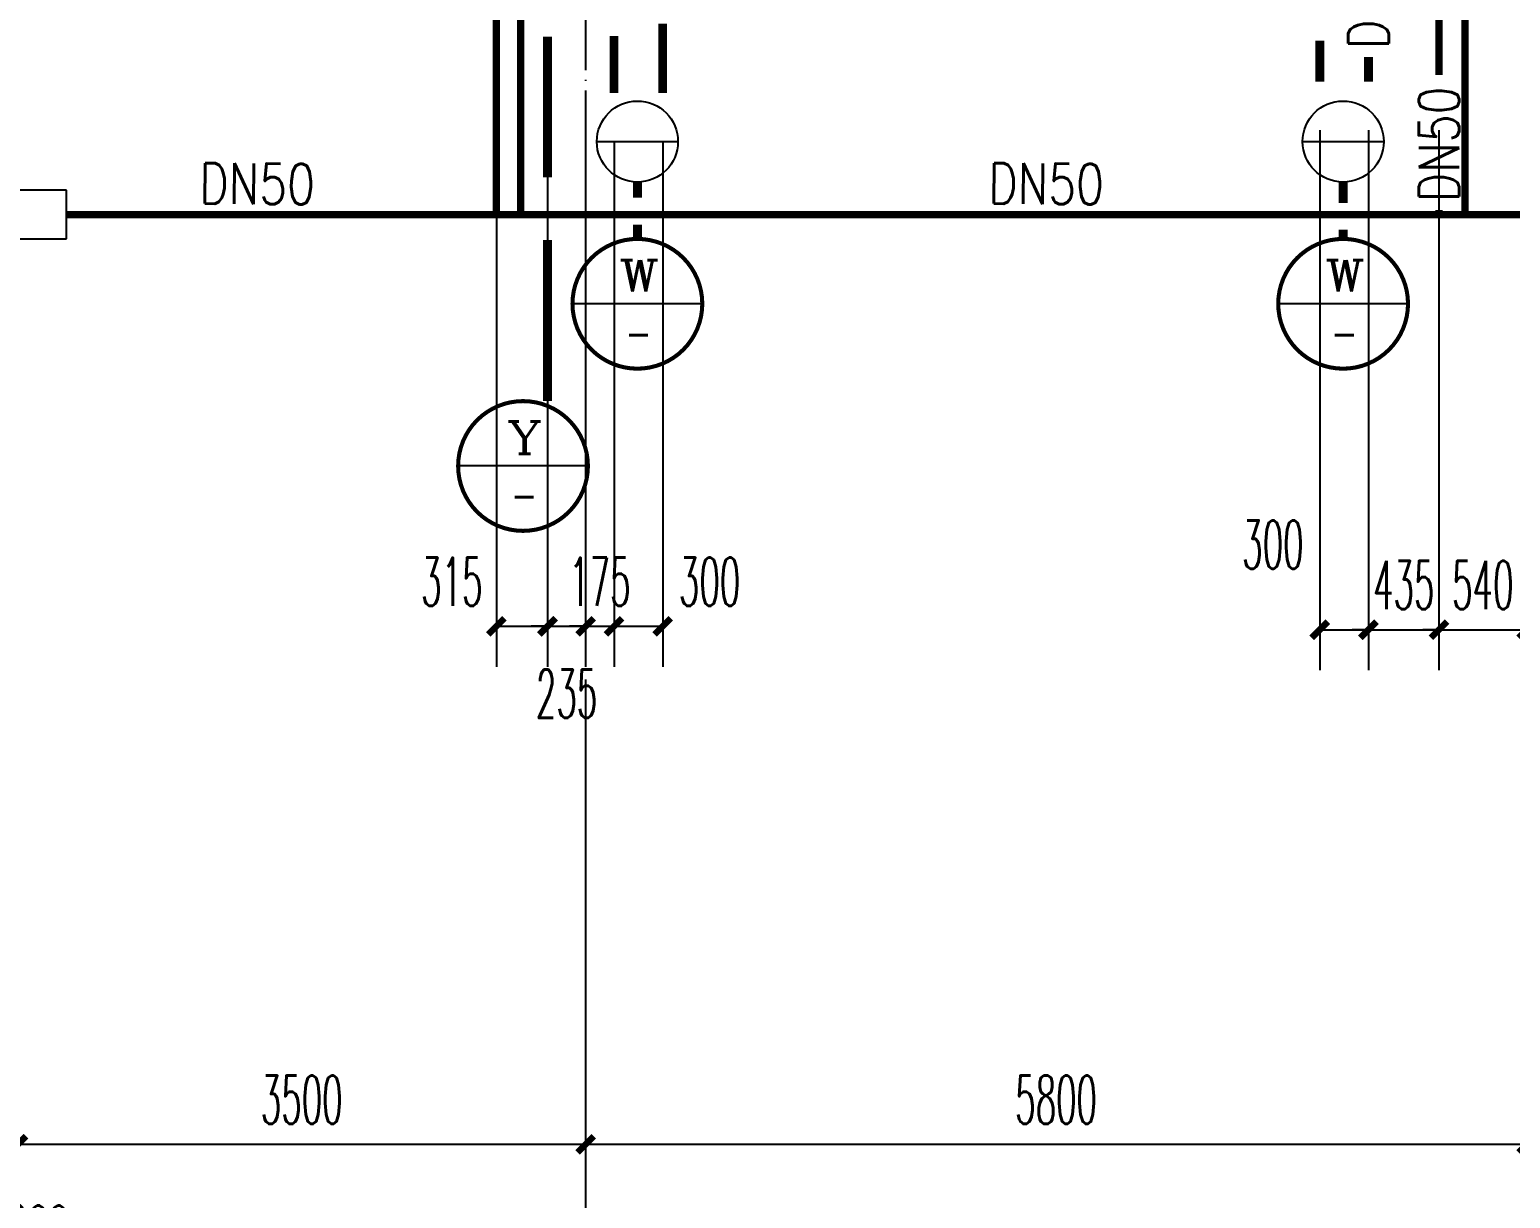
# Model space of a CAD drawing. Extents: x 27938 to 1507990, y 110129 to 923079.
# Drawn here: x 852989 to 862117, y 664142 to 671348 of the extents above; entities that cross this region are included whole.
import ezdxf
from ezdxf.enums import TextEntityAlignment as Align
from ezdxf.xclip import XClip

# ---------------------------------------------------------------- set-up
doc = ezdxf.new("R2010")
doc.units = 0
doc.header["$LTSCALE"] = 1000
doc.header["$MEASUREMENT"] = 0
doc.header["$XCLIPFRAME"] = 0
doc.linetypes.add('DOTE', pattern=[2.42, 2, -0.2, 0.02, -0.2])
for name, color, linetype in [('----建筑底图', 8, 'Continuous'), ('AXIS', 3, 'Continuous'), ('DIM_污水', 2, 'Continuous'), ('DIM_雨水', 4, 'Continuous'), ('DOTE', 1, 'Continuous'), ('PIPE-凝结', 150, 'N'), ('PIPE-废水', 31, 'TG_F'), ('PIPE-污水', 2, 'W'), ('PIPE-雨水', 4, 'TG_Y'), ('TEXT_凝结', 7, 'Continuous'), ('TEXT_废水', 7, 'Continuous'), ('TWT_DIM', 3, 'Continuous'), ('TWT_雨水口', 4, 'Continuous'), ('WELL_污水', 2, 'Continuous')]:
    doc.layers.add(name, color=color, linetype=linetype)
doc.styles.add('_TCH_DIM_T3', font='SIMPLEX.shx', dxfattribs={"width": 0.494118, "bigfont": 'GBCBIG.shx'})
doc.styles.add('_TWT_CIRCLE', font='COMPLEX', dxfattribs={"width": 1.1, "height": 3.5, "bigfont": 'HZTXT'})
doc.styles.add('_TWT_PIPEDN', font='SIMPLEX', dxfattribs={"width": 0.8, "height": 3.5, "bigfont": 'HZTXT'})
doc.styles.get("Standard").update_dxf_attribs({"font": 'gbenor.shx', "bigfont": 'gbcbig.shx'})
doc.styles.add('TG_LINETYPE', font='SIMPLEX', dxfattribs={"width": 0.8, "height": 3, "bigfont": 'HZTXT'})
doc.linetypes.add('N', pattern='A,3,-0.2,["N",Standard,S=0.25,R=0,X=-0.1,Y=-0.115],-0.2', length=3.4)
doc.linetypes.add('TG_F', pattern='A,2,-0.3,["F",TG_LINETYPE,S=0.1,R=0,X=-0.23,Y=-0.15],0', length=2.3)
doc.linetypes.add('TG_Y', pattern='A,2,-0.229,["Y",TG_LINETYPE,S=0.1,R=0,X=-0.229,Y=-0.15],0', length=2.229)
doc.linetypes.add('W', pattern='A,3,-0.2,["W",Standard,S=0.25,R=0,X=-0.1,Y=-0.115],-0.2', length=3.4)
doc.dimstyles.new('_TCH_ARCH&&100', dxfattribs={"dimtxt": 297.5, "dimasz": 100, "dimexe": 250, "dimexo": 300, "dimgap": 126.25, "dimtad": 1, "dimdec": 0, "dimzin": 0, "dimdsep": 46, "dimtxsty": '_TCH_DIM_T3', "dimblk": 'ARCHTICK', "dimcen": 0.09, "dimclrt": 4, "dimazin": 2, "dimtfac": 1, "dimtdec": 0, "dimtix": 1, "dimtmove": 2, "dimatfit": 3, "dimfxl": 100, "dimtolj": 1, "dimtzin": 0, "dimarcsym": 0})
doc.dimstyles.new('_TWT_ARCH&&100', dxfattribs={"dimtxt": 297.5, "dimasz": 100, "dimexe": 250, "dimexo": 300, "dimgap": 126.25, "dimtad": 1, "dimdec": 0, "dimzin": 0, "dimdsep": 46, "dimtxsty": '_TCH_DIM_T3', "dimblk": 'ARCHTICK', "dimcen": 0.09, "dimclrt": 7, "dimazin": 2, "dimtfac": 1, "dimtdec": 0, "dimtix": 1, "dimtmove": 2, "dimatfit": 3, "dimfxl": 1, "dimtolj": 1, "dimtzin": 0, "dimarcsym": 0})

# ---------------------------------------------------------------- blocks, each defined once
blk = doc.blocks.new('A$C74D73064')
at = {"layer": 'DOTE', "color": 0}
blk.add_line((186069.2, 61719.3), (-82096.5, 61719.3), dxfattribs=at)
blk = doc.blocks.new('_ArchTick')
at = {"color": 0, "linetype": 'ByBlock', "const_width": 0.4}
blk.add_lwpolyline([(-0.5, -0.5), (0.5, 0.5)], dxfattribs=at)
blk = doc.blocks.new('*D958')
at = {"layer": 'AXIS', "color": 0, "lineweight": -2}
for p, q in [((856416.6, 666675.2), (856416.6, 664225.2)), ((862216.6, 666675.2), (862216.6, 664225.2)), ((856416.6, 664475.2), (862216.6, 664475.2))]:
    blk.add_line(p, q, dxfattribs=at)
at = {"layer": 'Defpoints', "color": 0}
for p in [(856416.6, 666975.2), (862216.6, 666975.2), (862216.6, 664475.2)]:
    blk.add_point(p, dxfattribs=at)
at = {"layer": 'AXIS', "color": 0, "lineweight": -2, "xscale": 100, "yscale": 100, "zscale": 100, "rotation": 180}
blk.add_blockref('_ArchTick', (856416.6, 664475.2), dxfattribs=at)
at = {"layer": 'AXIS', "color": 0, "lineweight": -2, "xscale": 100, "yscale": 100, "zscale": 100}
blk.add_blockref('_ArchTick', (862216.6, 664475.2), dxfattribs=at)
at = {"layer": 'AXIS', "color": 4, "insert": (859316.6, 664750.2), "char_height": 297.5, "attachment_point": 5, "style": '_TCH_DIM_T3'}
blk.add_mtext('\\A1;5800', dxfattribs=at)
blk = doc.blocks.new('*D959')
at = {"layer": 'AXIS', "color": 0, "lineweight": -2}
for p, q in [((852916.6, 666675.2), (852916.6, 664225.2)), ((856416.6, 666675.2), (856416.6, 664225.2)), ((852916.6, 664475.2), (856416.6, 664475.2))]:
    blk.add_line(p, q, dxfattribs=at)
at = {"layer": 'Defpoints', "color": 0}
for p in [(852916.6, 666975.2), (856416.6, 666975.2), (856416.6, 664475.2)]:
    blk.add_point(p, dxfattribs=at)
at = {"layer": 'AXIS', "color": 0, "lineweight": -2, "xscale": 100, "yscale": 100, "zscale": 100, "rotation": 180}
blk.add_blockref('_ArchTick', (852916.6, 664475.2), dxfattribs=at)
at = {"layer": 'AXIS', "color": 0, "lineweight": -2, "xscale": 100, "yscale": 100, "zscale": 100}
blk.add_blockref('_ArchTick', (856416.6, 664475.2), dxfattribs=at)
at = {"layer": 'AXIS', "color": 4, "insert": (854666.6, 664750.2), "char_height": 297.5, "attachment_point": 5, "style": '_TCH_DIM_T3'}
blk.add_mtext('\\A1;3500', dxfattribs=at)
blk = doc.blocks.new('*D967')
at = {"layer": 'AXIS', "color": 0, "lineweight": -2}
for p, q in [((827816.6, 666675.2), (827816.6, 663425.2)), ((878016.6, 666675.2), (878016.6, 663425.2)), ((827816.6, 663675.2), (878016.6, 663675.2))]:
    blk.add_line(p, q, dxfattribs=at)
at = {"layer": 'Defpoints', "color": 0}
for p in [(827816.6, 666975.2), (878016.6, 666975.2), (878016.6, 663675.2)]:
    blk.add_point(p, dxfattribs=at)
at = {"layer": 'AXIS', "color": 0, "lineweight": -2, "xscale": 100, "yscale": 100, "zscale": 100, "rotation": 180}
blk.add_blockref('_ArchTick', (827816.6, 663675.2), dxfattribs=at)
at = {"layer": 'AXIS', "color": 0, "lineweight": -2, "xscale": 100, "yscale": 100, "zscale": 100}
blk.add_blockref('_ArchTick', (878016.6, 663675.2), dxfattribs=at)
at = {"layer": 'AXIS', "color": 4, "insert": (852916.6, 663950.2), "char_height": 297.5, "attachment_point": 5, "style": '_TCH_DIM_T3'}
blk.add_mtext('\\A1;50200', dxfattribs=at)
blk = doc.blocks.new('$TWTSYS$00000190')
blk.add_line((0, 0.5, 0), (0, -0.5, 0))
blk.add_circle((0, 0, 0), 0.5)
blk = doc.blocks.new('*D1512')
at = {"layer": 'Defpoints', "color": 0}
for p in [(860941.6, 671026.7), (861241.6, 671026.7), (861241.6, 667647.9)]:
    blk.add_point(p, dxfattribs=at)
at = {"layer": 'TWT_DIM', "color": 0, "lineweight": -2}
for p, q in [((860941.6, 670726.7), (860941.6, 667397.9)), ((861241.6, 670726.7), (861241.6, 667397.9)), ((860941.6, 667647.9), (861241.6, 667647.9))]:
    blk.add_line(p, q, dxfattribs=at)
at = {"layer": 'TWT_DIM', "color": 0, "lineweight": -2, "xscale": 100, "yscale": 100, "zscale": 100, "rotation": 180}
blk.add_blockref('_ArchTick', (860941.6, 667647.9), dxfattribs=at)
at = {"layer": 'TWT_DIM', "color": 0, "lineweight": -2, "xscale": 100, "yscale": 100, "zscale": 100}
blk.add_blockref('_ArchTick', (861241.6, 667647.9), dxfattribs=at)
at = {"layer": 'TWT_DIM', "color": 7, "insert": (860652.6, 668172.9), "char_height": 297.5, "attachment_point": 5, "style": '_TCH_DIM_T3'}
blk.add_mtext('\\A1;300', dxfattribs=at)
blk = doc.blocks.new('*D1513')
at = {"layer": 'Defpoints', "color": 0}
for p in [(861241.6, 671026.7), (861676.6, 671026.7), (861676.6, 667647.9)]:
    blk.add_point(p, dxfattribs=at)
at = {"layer": 'TWT_DIM', "color": 0, "lineweight": -2}
for p, q in [((861241.6, 670726.7), (861241.6, 667397.9)), ((861676.6, 670726.7), (861676.6, 667397.9)), ((861241.6, 667647.9), (861141.6, 667647.9)), ((861241.6, 667647.9), (861676.6, 667647.9)), ((861676.6, 667647.9), (861776.6, 667647.9))]:
    blk.add_line(p, q, dxfattribs=at)
at = {"layer": 'TWT_DIM', "color": 0, "lineweight": -2, "xscale": 100, "yscale": 100, "zscale": 100}
blk.add_blockref('_ArchTick', (861241.6, 667647.9), dxfattribs=at)
at = {"layer": 'TWT_DIM', "color": 0, "lineweight": -2, "xscale": 100, "yscale": 100, "zscale": 100, "rotation": 180}
blk.add_blockref('_ArchTick', (861676.6, 667647.9), dxfattribs=at)
at = {"layer": 'TWT_DIM', "color": 7, "insert": (861459.1, 667922.9), "char_height": 297.5, "attachment_point": 5, "style": '_TCH_DIM_T3'}
blk.add_mtext('\\A1;435', dxfattribs=at)
blk = doc.blocks.new('*D1514')
at = {"layer": 'Defpoints', "color": 0}
for p in [(861676.6, 671026.7), (862216.6, 671026.7), (862216.6, 667647.9)]:
    blk.add_point(p, dxfattribs=at)
at = {"layer": 'TWT_DIM', "color": 0, "lineweight": -2}
for p, q in [((861676.6, 670726.7), (861676.6, 667397.9)), ((862216.6, 670726.7), (862216.6, 667397.9)), ((861676.6, 667647.9), (861576.6, 667647.9)), ((861676.6, 667647.9), (862216.6, 667647.9)), ((862216.6, 667647.9), (862316.6, 667647.9))]:
    blk.add_line(p, q, dxfattribs=at)
at = {"layer": 'TWT_DIM', "color": 0, "lineweight": -2, "xscale": 100, "yscale": 100, "zscale": 100}
blk.add_blockref('_ArchTick', (861676.6, 667647.9), dxfattribs=at)
at = {"layer": 'TWT_DIM', "color": 0, "lineweight": -2, "xscale": 100, "yscale": 100, "zscale": 100, "rotation": 180}
blk.add_blockref('_ArchTick', (862216.6, 667647.9), dxfattribs=at)
at = {"layer": 'TWT_DIM', "color": 7, "insert": (861946.6, 667922.9), "char_height": 297.5, "attachment_point": 5, "style": '_TCH_DIM_T3'}
blk.add_mtext('\\A1;540', dxfattribs=at)
blk = doc.blocks.new('*D1515')
at = {"layer": 'Defpoints', "color": 0}
for p in [(856591.6, 670957.2), (856891.6, 670957.2), (856891.6, 667668.8)]:
    blk.add_point(p, dxfattribs=at)
at = {"layer": 'TWT_DIM', "color": 0, "lineweight": -2}
for p, q in [((856591.6, 670657.2), (856591.6, 667418.8)), ((856891.6, 670657.2), (856891.6, 667418.8)), ((856591.6, 667668.8), (856891.6, 667668.8))]:
    blk.add_line(p, q, dxfattribs=at)
at = {"layer": 'TWT_DIM', "color": 0, "lineweight": -2, "xscale": 100, "yscale": 100, "zscale": 100, "rotation": 180}
blk.add_blockref('_ArchTick', (856591.6, 667668.8), dxfattribs=at)
at = {"layer": 'TWT_DIM', "color": 0, "lineweight": -2, "xscale": 100, "yscale": 100, "zscale": 100}
blk.add_blockref('_ArchTick', (856891.6, 667668.8), dxfattribs=at)
at = {"layer": 'TWT_DIM', "color": 7, "insert": (857180.6, 667943.8), "char_height": 297.5, "attachment_point": 5, "style": '_TCH_DIM_T3'}
blk.add_mtext('\\A1;300', dxfattribs=at)
blk = doc.blocks.new('*D1516')
at = {"layer": 'Defpoints', "color": 0}
for p in [(856416.6, 670957.2), (856591.6, 670957.2), (856591.6, 667668.8)]:
    blk.add_point(p, dxfattribs=at)
at = {"layer": 'TWT_DIM', "color": 0, "lineweight": -2}
for p, q in [((856416.6, 670657.2), (856416.6, 667418.8)), ((856591.6, 670657.2), (856591.6, 667418.8)), ((856416.6, 667668.8), (856316.6, 667668.8)), ((856416.6, 667668.8), (856591.6, 667668.8)), ((856591.6, 667668.8), (856691.6, 667668.8))]:
    blk.add_line(p, q, dxfattribs=at)
at = {"layer": 'TWT_DIM', "color": 0, "lineweight": -2, "xscale": 100, "yscale": 100, "zscale": 100}
blk.add_blockref('_ArchTick', (856416.6, 667668.8), dxfattribs=at)
at = {"layer": 'TWT_DIM', "color": 0, "lineweight": -2, "xscale": 100, "yscale": 100, "zscale": 100, "rotation": 180}
blk.add_blockref('_ArchTick', (856591.6, 667668.8), dxfattribs=at)
at = {"layer": 'TWT_DIM', "color": 7, "insert": (856504.1, 667943.8), "char_height": 297.5, "attachment_point": 5, "style": '_TCH_DIM_T3'}
blk.add_mtext('\\A1;175', dxfattribs=at)
blk = doc.blocks.new('*D1517')
at = {"layer": 'Defpoints', "color": 0}
for p in [(856181.6, 670957.2), (856416.6, 670957.2), (856416.6, 667668.8)]:
    blk.add_point(p, dxfattribs=at)
at = {"layer": 'TWT_DIM', "color": 0, "lineweight": -2}
for p, q in [((856181.6, 670657.2), (856181.6, 667418.8)), ((856416.6, 670657.2), (856416.6, 667418.8)), ((856181.6, 667668.8), (856081.6, 667668.8)), ((856181.6, 667668.8), (856416.6, 667668.8)), ((856416.6, 667668.8), (856516.6, 667668.8))]:
    blk.add_line(p, q, dxfattribs=at)
at = {"layer": 'TWT_DIM', "color": 0, "lineweight": -2, "xscale": 100, "yscale": 100, "zscale": 100}
blk.add_blockref('_ArchTick', (856181.6, 667668.8), dxfattribs=at)
at = {"layer": 'TWT_DIM', "color": 0, "lineweight": -2, "xscale": 100, "yscale": 100, "zscale": 100, "rotation": 180}
blk.add_blockref('_ArchTick', (856416.6, 667668.8), dxfattribs=at)
at = {"layer": 'TWT_DIM', "color": 7, "insert": (856299.1, 667253.1), "char_height": 297.5, "attachment_point": 5, "style": '_TCH_DIM_T3'}
blk.add_mtext('\\A1;235', dxfattribs=at)
blk = doc.blocks.new('*D1518')
at = {"layer": 'Defpoints', "color": 0}
for p in [(855866.6, 670957.2), (856181.6, 670957.2), (856181.6, 667668.8)]:
    blk.add_point(p, dxfattribs=at)
at = {"layer": 'TWT_DIM', "color": 0, "lineweight": -2}
for p, q in [((855866.6, 670657.2), (855866.6, 667418.8)), ((856181.6, 670657.2), (856181.6, 667418.8)), ((855866.6, 667668.8), (856181.6, 667668.8))]:
    blk.add_line(p, q, dxfattribs=at)
at = {"layer": 'TWT_DIM', "color": 0, "lineweight": -2, "xscale": 100, "yscale": 100, "zscale": 100, "rotation": 180}
blk.add_blockref('_ArchTick', (855866.6, 667668.8), dxfattribs=at)
at = {"layer": 'TWT_DIM', "color": 0, "lineweight": -2, "xscale": 100, "yscale": 100, "zscale": 100}
blk.add_blockref('_ArchTick', (856181.6, 667668.8), dxfattribs=at)
at = {"layer": 'TWT_DIM', "color": 7, "insert": (855591.6, 667943.8), "char_height": 297.5, "attachment_point": 5, "style": '_TCH_DIM_T3'}
blk.add_mtext('\\A1;315', dxfattribs=at)
blk = doc.blocks.new('$TwtSys$00000424')
for p, q in [((-500, 250), (500, 250)), ((-500, -250), (-500, 250)), ((0, -250), (0, 250)), ((500, 250), (500, -250)), ((500, -250), (-500, -250))]:
    blk.add_line(p, q)
blk.add_solid([(0, 250), (500, 250), (0, -250), (500, -250)])

msp = doc.modelspace()

# ---------------------------------------------------------------- linework, layer by layer
at = {"layer": 'AXIS', "color": 8}
msp.add_line((856416.6, 666975.1), (856416.6, 662975.1), dxfattribs=at)
at = {"layer": 'DIM_污水'}
for p, q in [((857135.6, 669657.2), (856335.6, 669657.2)), ((861485.6, 669657.2), (860685.6, 669657.2))]:
    msp.add_line(p, q, dxfattribs=at)
at = {"layer": 'DIM_污水', "const_width": 25}
for points in [[(857135.6, 669657.2, 1), (856335.6, 669657.2, 1)], [(861485.6, 669657.2, 1), (860685.6, 669657.2, 1)]]:
    msp.add_lwpolyline(points, format="xyb", close=True, dxfattribs=at)
at = {"layer": 'DIM_雨水'}
msp.add_line((856430.6, 668657.2), (855630.6, 668657.2), dxfattribs=at)
at = {"layer": 'DIM_雨水', "const_width": 25}
msp.add_lwpolyline([(856430.6, 668657.2, 1), (855630.6, 668657.2, 1)], format="xyb", close=True, dxfattribs=at)
at = {"layer": 'DOTE', "color": 169, "linetype": 'DOTE', "ltscale": 0.3}
msp.add_line((856416.6, 678957.2), (856416.6, 666975.2), dxfattribs=at)
at = {"layer": 'PIPE-凝结', "ltscale": 0.5, "const_width": 45}
for points in [[(856016.6, 670207.2), (856016.6, 674004.6)], [(861836.6, 672844.6), (861836.6, 670207.2)], [(861676.6, 672832.2), (861676.6, 671222.2)], [(861676.6, 672832.2), (861676.6, 671222.2)], [(855866.6, 671408.4), (855866.6, 670207.2)], [(861676.6, 671222.2), (861676.6, 671067.8)], [(853216.6, 670207.2), (874966.6, 670207.2)], [(861676.6, 670234.5), (861676.6, 670207.2)]]:
    msp.add_lwpolyline(points, dxfattribs=at)
at = {"layer": 'PIPE-废水', "ltscale": 0.5, "const_width": 55}
for points in [[(856891.6, 670957.2), (856891.6, 671384.9)], [(856591.6, 670957.2), (856591.6, 671308.1)], [(860941.6, 671026.7), (860941.6, 671280.2)], [(861241.6, 671026.7), (861241.6, 671178.6)]]:
    msp.add_lwpolyline(points, dxfattribs=at)
at = {"layer": 'PIPE-污水', "const_width": 55}
for points in [[(856735.9, 670407.2), (856736.1, 670311.8)], [(861085.9, 670407.2), (861086.1, 670279)], [(856736.3, 670145), (856736.4, 670057.2)], [(861086.4, 670113.7), (861086.4, 670057.2)]]:
    msp.add_lwpolyline(points, dxfattribs=at)
at = {"layer": 'PIPE-雨水', "ltscale": 0.5, "const_width": 55}
for points in [[(856181.6, 670437), (856181.6, 671304.9)], [(856181.6, 669057.2), (856181.6, 670051.2)]]:
    msp.add_lwpolyline(points, dxfattribs=at)

# ---------------------------------------------------------------- block references
at = {"layer": '----建筑底图', "color": 8}
ref = msp.add_blockref('A$C74D73064', (730993.1, 609539.2), dxfattribs=at)
XClip(ref).set_block_clipping_path([(-72082.5976296387, 50822.2577331646), (-18082.6107620973, 70322.2577319878)])
at = {"layer": 'TWT_雨水口', "xscale": 0.6, "yscale": -0.6, "zscale": 0.6, "rotation": 180.0000000000071}
msp.add_blockref('$TwtSys$00000424', (852916.6, 670207.2), dxfattribs=at)
at = {"layer": 'WELL_污水', "xscale": 500, "yscale": 500, "zscale": 500, "rotation": 90.00000000000001}
for p in [(856735.6, 670657.2), (861085.6, 670657.2)]:
    msp.add_blockref('$TWTSYS$00000190', p, dxfattribs=at)

# ---------------------------------------------------------------- texts
at = {"layer": 'DIM_污水', "color": 7, "style": '_TWT_CIRCLE'}
for s, height, width, p, p2 in [('W', 193.3, 1.21, (856624.2, 669733.5), (856869.2, 669733.5)), ('W', 193.3, 1.21, (860974.2, 669733.5), (861219.2, 669733.5)), ('-', 207, 0.941111, (856659.7, 669375.9), (856826.6, 669375.9)), ('-', 207, 0.941111, (861009.7, 669375.9), (861176.6, 669375.9))]:
    msp.add_text(s, height=height, dxfattribs=dict(at, width=width)).set_placement(p, p2, align=Align.FIT)
at = {"layer": 'DIM_雨水', "color": 7, "style": '_TWT_CIRCLE'}
for s, height, width, p, p2 in [('Y', 198.8, 1.21, (855931.6, 668732.7), (856149.3, 668732.7)), ('-', 207, 0.941111, (855954.7, 668375.9), (856121.6, 668375.9))]:
    msp.add_text(s, height=height, dxfattribs=dict(at, width=width)).set_placement(p, p2, align=Align.FIT)
at = {"layer": 'TEXT_凝结', "style": '_TWT_PIPEDN', "width": 0.8}
for rotation, p in [(90, (861801.6, 670284.5)), (359.48278, (854035.7, 670275.3)), (359.48278, (858898.6, 670275.3))]:
    msp.add_text('DN50', height=250, rotation=rotation, dxfattribs=at).set_placement(p)
at = {"layer": 'TEXT_废水', "style": '_TWT_PIPEDN', "width": 0.8}
msp.add_text('DN100', height=250, rotation=90, dxfattribs=at).set_placement((861366.6, 671228.6))

# ---------------------------------------------------------------- dimensions: what is measured, and where the dimension line sits
at = {"layer": 'AXIS', "color": 8}
for p1, p2, distance, picture, middle in [((827816.6, 666975.2), (878016.6, 666975.2), -3300, '*D967', (852916.6, 663950.2)), ((852916.6, 666975.2), (856416.6, 666975.2), -2500, '*D959', (854666.6, 664750.2)), ((856416.6, 666975.2), (862216.6, 666975.2), -2500, '*D958', (859316.6, 664750.2))]:
    dim = msp.add_aligned_dim(p1=p1, p2=p2, distance=distance, dimstyle='_TCH_ARCH&&100', dxfattribs=at)
    dim.commit()
    dim.dimension.update_dxf_attribs({"geometry": picture, "text_midpoint": middle})
at = {"layer": 'TWT_DIM'}
for base, p1, p2, picture, middle in [((856181.6, 667668.8), (855866.6, 670957.2), (856181.6, 670957.2), '*D1518', (855591.6, 667943.8)), ((856416.6, 667668.8), (856181.6, 670957.2), (856416.6, 670957.2), '*D1517', (856299.1, 667253.1)), ((856891.6, 667668.8), (856591.6, 670957.2), (856891.6, 670957.2), '*D1515', (857180.6, 667943.8)), ((861241.6, 667647.9), (860941.6, 671026.7), (861241.6, 671026.7), '*D1512', (860652.6, 668172.9))]:
    dim = msp.add_linear_dim(base=base, p1=p1, p2=p2, angle=0, dimstyle='_TWT_ARCH&&100', dxfattribs=at)
    dim.commit()
    dim.dimension.update_dxf_attribs({"geometry": picture, "text_midpoint": middle, "dimtype": 129})
for p1, p2, distance, picture, middle in [((856416.6, 670957.2), (856591.6, 670957.2), -3288.3, '*D1516', (856504.1, 667943.8)), ((861241.6, 671026.7), (861676.6, 671026.7), -3378.8, '*D1513', (861459.1, 667922.9)), ((861676.6, 671026.7), (862216.6, 671026.7), -3378.8, '*D1514', (861946.6, 667922.9))]:
    dim = msp.add_aligned_dim(p1=p1, p2=p2, distance=distance, dimstyle='_TWT_ARCH&&100', dxfattribs=at)
    dim.commit()
    dim.dimension.update_dxf_attribs({"geometry": picture, "text_midpoint": middle})

doc.saveas('drawing.dxf')
